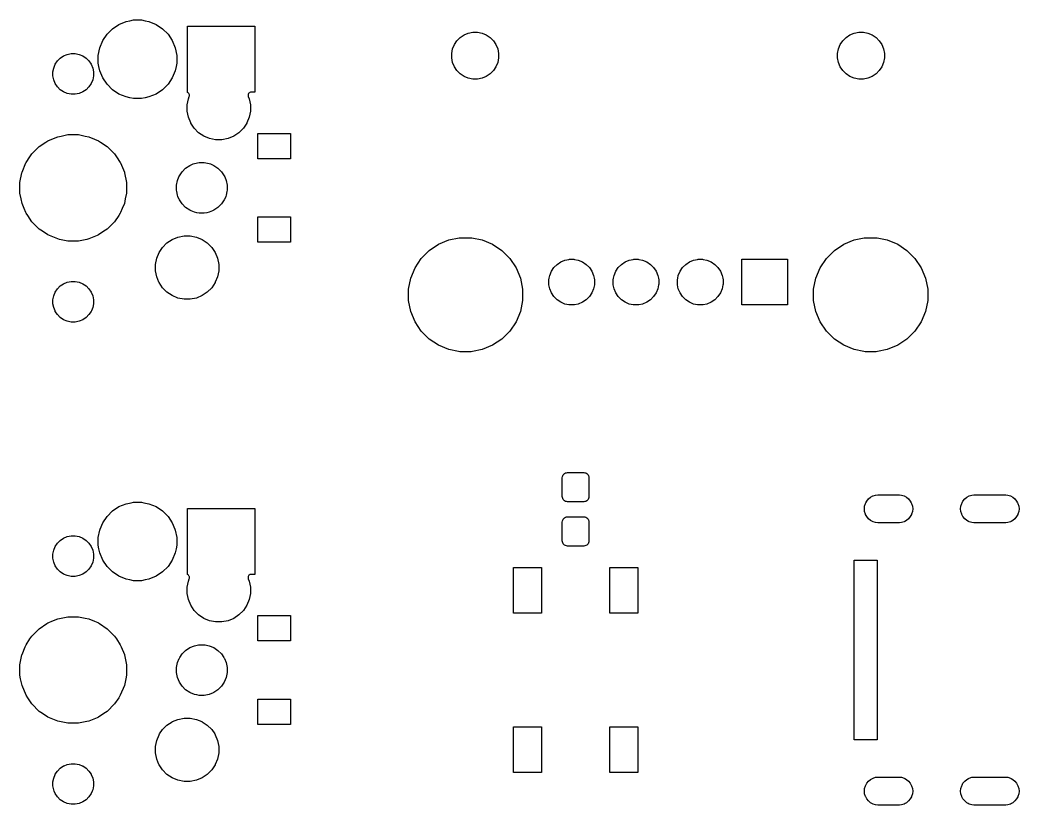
# Model space of a CAD drawing. Extents: x 52 to 337, y -159 to -34.
# Drawn here: x 297.94 to 337.39, y -92.64 to -61.63 of the extents above; entities that cross this region are included whole.
import ezdxf

# ---------------------------------------------------------------- set-up
doc = ezdxf.new("R2010")
doc.units = 0
doc.layers.add('BLACK', color=7, linetype='CONTINUOUS')

msp = doc.modelspace()

# ---------------------------------------------------------------- linework, layer by layer
at = {"layer": 'BLACK', "linetype": 'CONTINUOUS'}
for p, q in [((301.589, -61.9778), (301.843, -61.808)), ((301.843, -61.808), (302.125, -61.6911)), ((302.125, -61.6911), (302.275, -61.6613)), ((302.275, -61.6613), (302.425, -61.6315)), ((302.425, -61.6315), (302.73, -61.6315)), ((302.73, -61.6315), (302.88, -61.6613)), ((302.88, -61.6613), (303.03, -61.6911)), ((303.03, -61.6911), (303.312, -61.808)), ((303.312, -61.808), (303.566, -61.9778)), ((304.553, -64.4926), (304.553, -61.8815)), ((304.553, -61.8815), (307.205, -61.8815)), ((307.205, -61.8815), (307.205, -64.4835)), ((301.203, -62.4478), (301.373, -62.1938)), ((301.373, -62.1938), (301.589, -61.9778)), ((303.566, -61.9778), (303.782, -62.1938)), ((303.782, -62.1938), (303.952, -62.4478)), ((315.192, -62.4501), (315.321, -62.321)), ((315.321, -62.321), (315.473, -62.2195)), ((315.473, -62.2195), (315.642, -62.1496)), ((315.642, -62.1496), (315.821, -62.1139)), ((315.821, -62.1139), (316.004, -62.1139)), ((316.004, -62.1139), (316.183, -62.1496)), ((316.183, -62.1496), (316.352, -62.2195)), ((316.352, -62.2195), (316.504, -62.321)), ((316.504, -62.321), (316.633, -62.4501)), ((330.432, -62.4501), (330.561, -62.321)), ((330.561, -62.321), (330.713, -62.2195)), ((330.713, -62.2195), (330.882, -62.1496)), ((330.882, -62.1496), (331.061, -62.1139)), ((331.061, -62.1139), (331.244, -62.1139)), ((331.244, -62.1139), (331.423, -62.1496)), ((331.423, -62.1496), (331.592, -62.2195)), ((331.592, -62.2195), (331.744, -62.321)), ((331.744, -62.321), (331.873, -62.4501)), ((301.026, -63.0297), (301.086, -62.7301)), ((301.086, -62.7301), (301.203, -62.4478)), ((301.086, -62.7301), (301.086, -62.7301)), ((303.952, -62.4478), (304.069, -62.7301)), ((304.069, -62.7301), (304.069, -62.7301)), ((304.069, -62.7301), (304.128, -63.0297)), ((315.021, -62.7708), (315.091, -62.602)), ((315.091, -62.602), (315.192, -62.4501)), ((316.633, -62.4501), (316.734, -62.602)), ((316.734, -62.602), (316.804, -62.7708)), ((330.261, -62.7708), (330.331, -62.602)), ((330.331, -62.602), (330.432, -62.4501)), ((331.873, -62.4501), (331.974, -62.602)), ((331.974, -62.602), (332.044, -62.7708)), ((299.527, -63.1403), (299.658, -63.0527)), ((299.658, -63.0527), (299.804, -62.9923)), ((299.658, -63.0527), (299.658, -63.0527)), ((299.804, -62.9923), (299.959, -62.9615)), ((299.959, -62.9615), (300.116, -62.9615)), ((300.116, -62.9615), (300.271, -62.9923)), ((300.271, -62.9923), (300.417, -63.0527)), ((300.417, -63.0527), (300.417, -63.0527)), ((300.417, -63.0527), (300.548, -63.1403)), ((301.026, -63.3353), (301.026, -63.0297)), ((304.128, -63.0297), (304.128, -63.3353)), ((314.985, -62.9499), (315.021, -62.7708)), ((314.985, -63.1326), (314.985, -62.9499)), ((316.804, -62.7708), (316.84, -62.9499)), ((316.84, -62.9499), (316.84, -63.1326)), ((330.225, -62.9499), (330.261, -62.7708)), ((330.225, -63.1326), (330.225, -62.9499)), ((332.044, -62.7708), (332.08, -62.9499)), ((332.08, -62.9499), (332.08, -63.1326)), ((299.267, -63.5289), (299.328, -63.3831)), ((299.328, -63.3831), (299.415, -63.2519)), ((299.328, -63.3831), (299.328, -63.3831)), ((299.415, -63.2519), (299.527, -63.1403)), ((300.548, -63.1403), (300.66, -63.2519)), ((300.66, -63.2519), (300.747, -63.3831)), ((300.747, -63.3831), (300.747, -63.3831)), ((300.747, -63.3831), (300.808, -63.5289)), ((301.053, -63.469), (301.026, -63.3353)), ((301.086, -63.6349), (301.053, -63.469)), ((304.102, -63.469), (304.069, -63.6349)), ((304.128, -63.3353), (304.102, -63.469)), ((315.021, -63.3117), (314.985, -63.1326)), ((315.091, -63.4805), (315.021, -63.3117)), ((315.192, -63.6324), (315.091, -63.4805)), ((316.734, -63.4805), (316.633, -63.6324)), ((316.804, -63.3117), (316.734, -63.4805)), ((316.84, -63.1326), (316.804, -63.3117)), ((330.261, -63.3117), (330.225, -63.1326)), ((330.331, -63.4805), (330.261, -63.3117)), ((330.432, -63.6324), (330.331, -63.4805)), ((331.974, -63.4805), (331.873, -63.6324)), ((332.044, -63.3117), (331.974, -63.4805)), ((332.08, -63.1326), (332.044, -63.3117)), ((299.236, -63.6836), (299.267, -63.5289)), ((299.236, -63.8414), (299.236, -63.6836)), ((299.267, -63.9961), (299.236, -63.8414)), ((300.808, -63.5289), (300.839, -63.6836)), ((300.839, -63.8414), (300.808, -63.9961)), ((300.839, -63.6836), (300.839, -63.8414)), ((301.203, -63.9172), (301.086, -63.6349)), ((304.069, -63.6349), (303.952, -63.9172)), ((315.321, -63.7615), (315.192, -63.6324)), ((315.473, -63.863), (315.321, -63.7615)), ((315.642, -63.9329), (315.473, -63.863)), ((316.352, -63.863), (316.183, -63.9329)), ((316.504, -63.7615), (316.352, -63.863)), ((316.633, -63.6324), (316.504, -63.7615)), ((330.561, -63.7615), (330.432, -63.6324)), ((330.713, -63.863), (330.561, -63.7615)), ((330.882, -63.9329), (330.713, -63.863)), ((331.592, -63.863), (331.423, -63.9329)), ((331.744, -63.7615), (331.592, -63.863)), ((331.873, -63.6324), (331.744, -63.7615)), ((299.328, -64.1419), (299.267, -63.9961)), ((299.415, -64.2731), (299.328, -64.1419)), ((299.328, -64.1419), (299.328, -64.1419)), ((299.527, -64.3847), (299.415, -64.2731)), ((300.66, -64.2731), (300.548, -64.3847)), ((300.747, -64.1419), (300.66, -64.2731)), ((300.808, -63.9961), (300.747, -64.1419)), ((300.747, -64.1419), (300.747, -64.1419)), ((301.373, -64.1712), (301.203, -63.9172)), ((301.589, -64.3872), (301.373, -64.1712)), ((303.782, -64.1712), (303.566, -64.3872)), ((303.952, -63.9172), (303.782, -64.1712)), ((315.821, -63.9686), (315.642, -63.9329)), ((316.004, -63.9686), (315.821, -63.9686)), ((316.183, -63.9329), (316.004, -63.9686)), ((331.061, -63.9686), (330.882, -63.9329)), ((331.244, -63.9686), (331.061, -63.9686)), ((331.423, -63.9329), (331.244, -63.9686)), ((299.658, -64.4723), (299.527, -64.3847)), ((299.804, -64.5327), (299.658, -64.4723)), ((299.658, -64.4723), (299.658, -64.4723)), ((299.658, -64.4723), (299.658, -64.4723)), ((299.959, -64.5635), (299.804, -64.5327)), ((300.116, -64.5635), (299.959, -64.5635)), ((300.271, -64.5327), (300.116, -64.5635)), ((300.417, -64.4723), (300.271, -64.5327)), ((300.548, -64.3847), (300.417, -64.4723)), ((300.417, -64.4723), (300.417, -64.4723)), ((300.417, -64.4723), (300.417, -64.4723)), ((301.843, -64.557), (301.589, -64.3872)), ((302.125, -64.6739), (301.843, -64.557)), ((302.275, -64.7037), (302.125, -64.6739)), ((302.425, -64.7335), (302.275, -64.7037)), ((302.88, -64.7037), (302.73, -64.7335)), ((303.03, -64.6739), (302.88, -64.7037)), ((303.312, -64.557), (303.03, -64.6739)), ((303.566, -64.3872), (303.312, -64.557)), ((304.555, -64.493), (304.553, -64.4926)), ((304.576, -64.5046), (304.555, -64.493)), ((304.595, -64.5201), (304.576, -64.5046)), ((304.585, -64.7476), (304.622, -64.6563)), ((304.611, -64.5391), (304.595, -64.5201)), ((304.622, -64.5607), (304.611, -64.5391)), ((304.629, -64.5841), (304.622, -64.5607)), ((304.622, -64.6563), (304.629, -64.6329)), ((304.632, -64.6085), (304.629, -64.5841)), ((304.629, -64.6329), (304.632, -64.6085)), ((306.946, -64.5841), (306.943, -64.6085)), ((306.943, -64.6085), (306.946, -64.6329)), ((306.953, -64.5607), (306.946, -64.5841)), ((306.946, -64.6329), (306.953, -64.6563)), ((306.964, -64.5391), (306.953, -64.5607)), ((306.953, -64.6563), (306.99, -64.7476)), ((306.98, -64.5201), (306.964, -64.5391)), ((306.999, -64.5046), (306.98, -64.5201)), ((307.02, -64.493), (306.999, -64.5046)), ((307.044, -64.4859), (307.02, -64.493)), ((307.068, -64.4835), (307.044, -64.4859)), ((307.205, -64.4835), (307.068, -64.4835)), ((302.73, -64.7335), (302.425, -64.7335)), ((304.536, -64.9893), (304.585, -64.7476)), ((304.536, -65.2357), (304.536, -64.9893)), ((306.99, -64.7476), (307.038, -64.9893)), ((307.038, -64.9893), (307.038, -65.2357)), ((304.585, -65.4774), (304.536, -65.2357)), ((304.677, -65.7003), (304.585, -65.4774)), ((306.99, -65.4774), (306.898, -65.7003)), ((307.038, -65.2357), (306.99, -65.4774)), ((304.679, -65.7051), (304.677, -65.7003)), ((304.816, -65.91), (304.679, -65.7051)), ((306.896, -65.7051), (306.759, -65.91)), ((306.898, -65.7003), (306.896, -65.7051)), ((299.2, -66.3351), (299.425, -66.2422)), ((299.425, -66.2422), (299.56, -66.2153)), ((299.56, -66.2153), (299.831, -66.1615)), ((299.831, -66.1615), (300.244, -66.1615)), ((300.244, -66.1615), (300.515, -66.2153)), ((300.515, -66.2153), (300.65, -66.2422)), ((300.65, -66.2422), (300.875, -66.3351)), ((304.99, -66.0842), (304.816, -65.91)), ((305.195, -66.2211), (304.99, -66.0842)), ((305.423, -66.3154), (305.195, -66.2211)), ((305.195, -66.2211), (305.195, -66.2211)), ((305.195, -66.2211), (305.195, -66.2211)), ((306.38, -66.2211), (306.152, -66.3154)), ((306.585, -66.0842), (306.38, -66.2211)), ((306.38, -66.2211), (306.38, -66.2211)), ((306.38, -66.2211), (306.38, -66.2211)), ((306.759, -65.91), (306.585, -66.0842)), ((307.324, -67.1135), (307.324, -66.1115)), ((307.324, -66.1115), (308.626, -66.1115)), ((308.626, -66.1115), (308.626, -67.1135)), ((298.406, -66.9232), (298.698, -66.6305)), ((298.698, -66.6305), (298.958, -66.4572)), ((298.958, -66.4572), (299.042, -66.4006)), ((299.042, -66.4006), (299.2, -66.3351)), ((299.042, -66.4006), (299.042, -66.4006)), ((300.875, -66.3351), (301.033, -66.4006)), ((301.033, -66.4006), (301.033, -66.4006)), ((301.033, -66.4006), (301.117, -66.4572)), ((301.117, -66.4572), (301.377, -66.6305)), ((301.377, -66.6305), (301.669, -66.9232)), ((305.664, -66.3635), (305.423, -66.3154)), ((305.911, -66.3635), (305.664, -66.3635)), ((306.152, -66.3154), (305.911, -66.3635)), ((298.177, -67.2658), (298.331, -67.0346)), ((298.331, -67.0346), (298.406, -66.9232)), ((301.669, -66.9232), (301.744, -67.0346)), ((301.744, -67.0346), (301.898, -67.2658)), ((298.017, -67.6497), (298.173, -67.2735)), ((298.173, -67.2735), (298.176, -67.2673)), ((298.176, -67.2673), (298.177, -67.2658)), ((301.898, -67.2658), (301.899, -67.2673)), ((301.899, -67.2673), (301.902, -67.2735)), ((301.902, -67.2735), (302.058, -67.6497)), ((304.479, -67.485), (304.643, -67.3754)), ((304.643, -67.3754), (304.78, -67.3189)), ((304.643, -67.3754), (304.643, -67.3754)), ((304.78, -67.3189), (304.826, -67.3)), ((304.826, -67.3), (305.019, -67.2615)), ((305.019, -67.2615), (305.216, -67.2615)), ((305.216, -67.2615), (305.409, -67.3)), ((305.409, -67.3), (305.455, -67.3189)), ((305.455, -67.3189), (305.592, -67.3754)), ((305.592, -67.3754), (305.592, -67.3754)), ((305.592, -67.3754), (305.756, -67.485)), ((308.626, -67.1135), (307.324, -67.1135)), ((297.936, -68.0556), (298.013, -67.6717)), ((298.013, -67.6717), (298.017, -67.6497)), ((302.058, -67.6497), (302.062, -67.6717)), ((302.062, -67.6717), (302.138, -68.0556)), ((304.155, -67.9705), (304.213, -67.8297)), ((304.213, -67.8297), (304.23, -67.7884)), ((304.23, -67.7883), (304.34, -67.6244)), ((304.23, -67.7884), (304.23, -67.7883)), ((304.34, -67.6244), (304.479, -67.485)), ((305.756, -67.485), (305.895, -67.6244)), ((305.895, -67.6244), (306.005, -67.7883)), ((306.005, -67.7883), (306.005, -67.7884)), ((306.005, -67.7884), (306.022, -67.8297)), ((306.022, -67.8297), (306.08, -67.9705)), ((297.936, -68.4694), (297.936, -68.0556)), ((302.138, -68.0556), (302.138, -68.4694)), ((304.116, -68.1639), (304.155, -67.9705)), ((304.116, -68.3611), (304.116, -68.1639)), ((304.155, -67.9705), (304.155, -67.9705)), ((306.08, -67.9705), (306.08, -67.9705)), ((306.08, -67.9705), (306.118, -68.1639)), ((306.118, -68.1639), (306.118, -68.3611)), ((297.983, -68.701), (297.936, -68.4694)), ((302.138, -68.4694), (302.092, -68.701)), ((304.127, -68.4135), (304.116, -68.3611)), ((304.155, -68.5545), (304.127, -68.4135)), ((304.175, -68.6039), (304.155, -68.5545)), ((304.224, -68.7211), (304.175, -68.6039)), ((306.06, -68.6039), (306.011, -68.7211)), ((306.08, -68.5545), (306.06, -68.6039)), ((306.108, -68.4135), (306.08, -68.5545)), ((306.118, -68.3611), (306.108, -68.4135)), ((298.017, -68.8753), (297.983, -68.701)), ((298.101, -69.0781), (298.017, -68.8753)), ((302.058, -68.8753), (301.974, -69.0781)), ((302.092, -68.701), (302.058, -68.8753)), ((304.23, -68.7367), (304.224, -68.7211)), ((304.34, -68.9006), (304.23, -68.7367)), ((304.479, -69.04), (304.34, -68.9006)), ((304.643, -69.1496), (304.479, -69.04)), ((305.756, -69.04), (305.592, -69.1496)), ((305.895, -68.9006), (305.756, -69.04)), ((306.005, -68.7367), (305.895, -68.9006)), ((306.011, -68.7211), (306.005, -68.7367)), ((298.167, -69.2365), (298.101, -69.0781)), ((298.176, -69.2577), (298.167, -69.2365)), ((298.24, -69.3539), (298.176, -69.2577)), ((298.406, -69.6018), (298.24, -69.3539)), ((301.835, -69.3539), (301.669, -69.6018)), ((301.899, -69.2577), (301.835, -69.3539)), ((301.908, -69.2365), (301.899, -69.2577)), ((301.974, -69.0781), (301.908, -69.2365)), ((304.697, -69.1717), (304.643, -69.1496)), ((304.643, -69.1496), (304.643, -69.1496)), ((304.643, -69.1496), (304.643, -69.1496)), ((304.826, -69.225), (304.697, -69.1717)), ((304.922, -69.2443), (304.826, -69.225)), ((305.019, -69.2635), (304.922, -69.2443)), ((305.216, -69.2635), (305.019, -69.2635)), ((305.313, -69.2443), (305.216, -69.2635)), ((305.409, -69.225), (305.313, -69.2443)), ((305.538, -69.1717), (305.409, -69.225)), ((305.592, -69.1496), (305.538, -69.1717)), ((305.592, -69.1496), (305.592, -69.1496)), ((305.592, -69.1496), (305.592, -69.1496)), ((307.324, -70.4135), (307.324, -69.4115)), ((307.324, -69.4115), (308.626, -69.4115)), ((308.626, -69.4115), (308.626, -70.4135)), ((298.698, -69.8945), (298.406, -69.6018)), ((301.669, -69.6018), (301.377, -69.8945)), ((298.823, -69.9781), (298.698, -69.8945)), ((299.042, -70.1244), (298.823, -69.9781)), ((299.097, -70.1469), (299.042, -70.1244)), ((299.042, -70.1244), (299.042, -70.1244)), ((299.042, -70.1244), (299.042, -70.1244)), ((299.425, -70.2828), (299.097, -70.1469)), ((300.978, -70.1469), (300.65, -70.2828)), ((301.033, -70.1244), (300.978, -70.1469)), ((301.252, -69.9781), (301.033, -70.1244)), ((301.033, -70.1244), (301.033, -70.1244)), ((301.033, -70.1244), (301.033, -70.1244)), ((301.377, -69.8945), (301.252, -69.9781)), ((303.945, -70.3039), (304.173, -70.2096)), ((304.173, -70.2096), (304.414, -70.1615)), ((304.414, -70.1615), (304.661, -70.1615)), ((304.661, -70.1615), (304.902, -70.2096)), ((304.902, -70.2096), (305.13, -70.3039)), ((299.498, -70.2973), (299.425, -70.2828)), ((299.831, -70.3635), (299.498, -70.2973)), ((300.244, -70.3635), (299.831, -70.3635)), ((300.577, -70.2973), (300.244, -70.3635)), ((300.65, -70.2828), (300.577, -70.2973)), ((303.434, -70.8125), (303.566, -70.615)), ((303.566, -70.615), (303.74, -70.4408)), ((303.74, -70.4408), (303.945, -70.3039)), ((303.945, -70.3039), (303.945, -70.3039)), ((305.13, -70.3039), (305.13, -70.3039)), ((305.13, -70.3039), (305.335, -70.4408)), ((305.335, -70.4408), (305.509, -70.615)), ((305.509, -70.615), (305.641, -70.8125)), ((308.626, -70.4135), (307.324, -70.4135)), ((314.098, -70.7391), (314.466, -70.4927)), ((314.466, -70.4927), (314.876, -70.3231)), ((314.876, -70.3231), (315.28, -70.2428)), ((315.28, -70.2428), (315.311, -70.2365)), ((315.311, -70.2365), (315.754, -70.2365)), ((315.754, -70.2365), (315.785, -70.2428)), ((315.785, -70.2428), (316.189, -70.3231)), ((316.189, -70.3231), (316.599, -70.4927)), ((316.599, -70.4927), (316.967, -70.7391)), ((330.098, -70.7391), (330.466, -70.4927)), ((330.466, -70.4927), (330.876, -70.3231)), ((330.876, -70.3231), (331.28, -70.2428)), ((331.28, -70.2428), (331.311, -70.2365)), ((331.311, -70.2365), (331.754, -70.2365)), ((331.754, -70.2365), (331.785, -70.2428)), ((331.785, -70.2428), (332.189, -70.3231)), ((332.189, -70.3231), (332.599, -70.4927)), ((332.599, -70.4927), (332.967, -70.7391)), ((303.335, -71.0476), (303.429, -70.8199)), ((303.429, -70.8199), (303.434, -70.8125)), ((305.641, -70.8125), (305.646, -70.8199)), ((305.646, -70.8199), (305.74, -71.0476)), ((313.784, -71.0526), (314.098, -70.7391)), ((316.967, -70.7391), (317.281, -71.0526)), ((329.784, -71.0526), (330.098, -70.7391)), ((332.967, -70.7391), (333.281, -71.0526)), ((303.286, -71.2893), (303.335, -71.0476)), ((303.286, -71.5357), (303.286, -71.2893)), ((305.74, -71.0476), (305.788, -71.2893)), ((305.788, -71.2893), (305.788, -71.5357)), ((313.538, -71.4213), (313.784, -71.0526)), ((317.281, -71.0526), (317.527, -71.4213)), ((318.924, -71.5608), (319.023, -71.4132)), ((319.023, -71.4132), (319.148, -71.2877)), ((319.148, -71.2877), (319.296, -71.1891)), ((319.296, -71.1891), (319.46, -71.1212)), ((319.46, -71.1212), (319.609, -71.0915)), ((319.609, -71.0915), (319.634, -71.0865)), ((319.634, -71.0865), (319.811, -71.0865)), ((319.811, -71.0865), (319.836, -71.0915)), ((319.836, -71.0915), (319.985, -71.1212)), ((319.985, -71.1212), (320.149, -71.1891)), ((320.149, -71.1891), (320.297, -71.2877)), ((320.297, -71.2877), (320.422, -71.4132)), ((320.422, -71.4132), (320.521, -71.5608)), ((321.464, -71.5608), (321.563, -71.4132)), ((321.563, -71.4132), (321.688, -71.2877)), ((321.688, -71.2877), (321.836, -71.1891)), ((321.836, -71.1891), (322, -71.1212)), ((322, -71.1212), (322.149, -71.0915)), ((322.149, -71.0915), (322.174, -71.0865)), ((322.174, -71.0865), (322.351, -71.0865)), ((322.351, -71.0865), (322.376, -71.0915)), ((322.376, -71.0915), (322.525, -71.1212)), ((322.525, -71.1212), (322.689, -71.1891)), ((322.689, -71.1891), (322.837, -71.2877)), ((322.837, -71.2877), (322.962, -71.4132)), ((322.962, -71.4132), (323.061, -71.5608)), ((324.004, -71.5608), (324.103, -71.4132)), ((324.103, -71.4132), (324.228, -71.2877)), ((324.228, -71.2877), (324.376, -71.1891)), ((324.376, -71.1891), (324.54, -71.1212)), ((324.54, -71.1212), (324.689, -71.0915)), ((324.689, -71.0915), (324.714, -71.0865)), ((324.714, -71.0865), (324.891, -71.0865)), ((324.891, -71.0865), (324.916, -71.0915)), ((324.916, -71.0915), (325.065, -71.1212)), ((325.065, -71.1212), (325.229, -71.1891)), ((325.229, -71.1891), (325.377, -71.2877)), ((325.377, -71.2877), (325.502, -71.4132)), ((325.502, -71.4132), (325.601, -71.5608)), ((326.441, -72.8885), (326.441, -71.0865)), ((326.441, -71.0865), (328.243, -71.0865)), ((328.243, -71.0865), (328.243, -72.8885)), ((329.538, -71.4213), (329.784, -71.0526)), ((333.281, -71.0526), (333.527, -71.4213)), ((303.335, -71.7774), (303.286, -71.5357)), ((303.424, -71.9923), (303.335, -71.7774)), ((305.74, -71.7774), (305.651, -71.9923)), ((305.788, -71.5357), (305.74, -71.7774)), ((313.368, -71.831), (313.538, -71.4213)), ((317.527, -71.4213), (317.697, -71.831)), ((318.835, -71.831), (318.856, -71.7247)), ((318.856, -71.7247), (318.924, -71.5608)), ((320.521, -71.5608), (320.589, -71.7247)), ((320.589, -71.7247), (320.61, -71.831)), ((321.375, -71.831), (321.396, -71.7247)), ((321.396, -71.7247), (321.464, -71.5608)), ((323.061, -71.5608), (323.129, -71.7247)), ((323.129, -71.7247), (323.15, -71.831)), ((323.915, -71.831), (323.936, -71.7247)), ((323.936, -71.7247), (324.004, -71.5608)), ((325.601, -71.5608), (325.669, -71.7247)), ((325.669, -71.7247), (325.69, -71.831)), ((329.368, -71.831), (329.538, -71.4213)), ((333.527, -71.4213), (333.697, -71.831)), ((299.415, -72.2519), (299.527, -72.1403)), ((299.527, -72.1403), (299.658, -72.0527)), ((299.658, -72.0527), (299.804, -71.9923)), ((299.658, -72.0527), (299.658, -72.0527)), ((299.804, -71.9923), (299.959, -71.9615)), ((299.959, -71.9615), (300.116, -71.9615)), ((300.116, -71.9615), (300.271, -71.9923)), ((300.271, -71.9923), (300.417, -72.0527)), ((300.417, -72.0527), (300.417, -72.0527)), ((300.417, -72.0527), (300.548, -72.1403)), ((300.548, -72.1403), (300.66, -72.2519)), ((303.429, -72.0051), (303.424, -71.9923)), ((303.566, -72.21), (303.429, -72.0051)), ((305.646, -72.0051), (305.509, -72.21)), ((305.651, -71.9923), (305.646, -72.0051)), ((313.281, -72.2658), (313.368, -71.831)), ((317.697, -71.831), (317.784, -72.2658)), ((318.821, -71.8988), (318.835, -71.831)), ((318.821, -72.0763), (318.821, -71.8988)), ((318.826, -72.1011), (318.821, -72.0763)), ((318.856, -72.2504), (318.826, -72.1011)), ((320.619, -72.1011), (320.589, -72.2504)), ((320.61, -71.831), (320.623, -71.8988)), ((320.623, -72.0763), (320.619, -72.1011)), ((320.623, -71.8988), (320.623, -72.0763)), ((321.361, -71.8988), (321.375, -71.831)), ((321.361, -72.0763), (321.361, -71.8988)), ((321.366, -72.1011), (321.361, -72.0763)), ((321.396, -72.2504), (321.366, -72.1011)), ((323.159, -72.1011), (323.129, -72.2504)), ((323.15, -71.831), (323.163, -71.8988)), ((323.163, -72.0763), (323.159, -72.1011)), ((323.163, -71.8988), (323.163, -72.0763)), ((323.901, -71.8988), (323.915, -71.831)), ((323.901, -72.0763), (323.901, -71.8988)), ((323.906, -72.1011), (323.901, -72.0763)), ((323.936, -72.2504), (323.906, -72.1011)), ((325.699, -72.1011), (325.669, -72.2504)), ((325.69, -71.831), (325.703, -71.8988)), ((325.703, -72.0763), (325.699, -72.1011)), ((325.703, -71.8988), (325.703, -72.0763)), ((329.281, -72.2658), (329.368, -71.831)), ((333.697, -71.831), (333.784, -72.2658)), ((299.236, -72.6836), (299.267, -72.5289)), ((299.267, -72.5289), (299.328, -72.3831)), ((299.328, -72.3831), (299.415, -72.2519)), ((299.328, -72.3831), (299.328, -72.3831)), ((300.66, -72.2519), (300.747, -72.3831)), ((300.747, -72.3831), (300.747, -72.3831)), ((300.747, -72.3831), (300.808, -72.5289)), ((300.808, -72.5289), (300.839, -72.6836)), ((303.74, -72.3842), (303.566, -72.21)), ((303.945, -72.5211), (303.74, -72.3842)), ((304.173, -72.6154), (303.945, -72.5211)), ((303.945, -72.5211), (303.945, -72.5211)), ((303.945, -72.5211), (303.945, -72.5211)), ((305.13, -72.5211), (304.902, -72.6154)), ((305.335, -72.3842), (305.13, -72.5211)), ((305.13, -72.5211), (305.13, -72.5211)), ((305.13, -72.5211), (305.13, -72.5211)), ((305.509, -72.21), (305.335, -72.3842)), ((313.281, -72.7093), (313.281, -72.2658)), ((317.784, -72.2658), (317.784, -72.7093)), ((318.924, -72.4143), (318.856, -72.2504)), ((319.023, -72.5619), (318.924, -72.4143)), ((319.148, -72.6874), (319.023, -72.5619)), ((320.422, -72.5619), (320.297, -72.6874)), ((320.521, -72.4143), (320.422, -72.5619)), ((320.589, -72.2504), (320.521, -72.4143)), ((321.464, -72.4143), (321.396, -72.2504)), ((321.563, -72.5619), (321.464, -72.4143)), ((321.688, -72.6874), (321.563, -72.5619)), ((322.962, -72.5619), (322.837, -72.6874)), ((323.061, -72.4143), (322.962, -72.5619)), ((323.129, -72.2504), (323.061, -72.4143)), ((324.004, -72.4143), (323.936, -72.2504)), ((324.103, -72.5619), (324.004, -72.4143)), ((324.228, -72.6874), (324.103, -72.5619)), ((325.502, -72.5619), (325.377, -72.6874)), ((325.601, -72.4143), (325.502, -72.5619)), ((325.669, -72.2504), (325.601, -72.4143)), ((329.281, -72.7093), (329.281, -72.2658)), ((333.784, -72.2658), (333.784, -72.7093)), ((299.236, -72.8414), (299.236, -72.6836)), ((299.267, -72.9961), (299.236, -72.8414)), ((300.839, -72.8414), (300.808, -72.9961)), ((300.839, -72.6836), (300.839, -72.8414)), ((304.414, -72.6635), (304.173, -72.6154)), ((304.661, -72.6635), (304.414, -72.6635)), ((304.902, -72.6154), (304.661, -72.6635)), ((313.368, -73.1441), (313.281, -72.7093)), ((317.784, -72.7093), (317.697, -73.1441)), ((319.296, -72.786), (319.148, -72.6874)), ((319.46, -72.8539), (319.296, -72.786)), ((319.609, -72.8836), (319.46, -72.8539)), ((319.634, -72.8885), (319.609, -72.8836)), ((319.811, -72.8885), (319.634, -72.8885)), ((319.836, -72.8836), (319.811, -72.8885)), ((319.985, -72.8539), (319.836, -72.8836)), ((320.149, -72.786), (319.985, -72.8539)), ((320.297, -72.6874), (320.149, -72.786)), ((321.836, -72.786), (321.688, -72.6874)), ((322, -72.8539), (321.836, -72.786)), ((322.149, -72.8836), (322, -72.8539)), ((322.174, -72.8885), (322.149, -72.8836)), ((322.351, -72.8885), (322.174, -72.8885)), ((322.376, -72.8836), (322.351, -72.8885)), ((322.525, -72.8539), (322.376, -72.8836)), ((322.689, -72.786), (322.525, -72.8539)), ((322.837, -72.6874), (322.689, -72.786)), ((324.376, -72.786), (324.228, -72.6874)), ((324.54, -72.8539), (324.376, -72.786)), ((324.689, -72.8836), (324.54, -72.8539)), ((324.714, -72.8885), (324.689, -72.8836)), ((324.891, -72.8885), (324.714, -72.8885)), ((324.916, -72.8836), (324.891, -72.8885)), ((325.065, -72.8539), (324.916, -72.8836)), ((325.229, -72.786), (325.065, -72.8539)), ((325.377, -72.6874), (325.229, -72.786)), ((328.243, -72.8885), (326.441, -72.8885)), ((329.368, -73.1441), (329.281, -72.7093)), ((333.784, -72.7093), (333.697, -73.1441)), ((299.32, -73.1232), (299.267, -72.9961)), ((299.328, -73.1419), (299.32, -73.1232)), ((299.415, -73.2731), (299.328, -73.1419)), ((299.527, -73.3847), (299.415, -73.2731)), ((299.658, -73.4723), (299.527, -73.3847)), ((300.548, -73.3847), (300.417, -73.4723)), ((300.66, -73.2731), (300.548, -73.3847)), ((300.747, -73.1419), (300.66, -73.2731)), ((300.755, -73.1232), (300.747, -73.1419)), ((300.808, -72.9961), (300.755, -73.1232)), ((313.538, -73.5538), (313.368, -73.1441)), ((317.697, -73.1441), (317.527, -73.5538)), ((329.538, -73.5538), (329.368, -73.1441)), ((333.697, -73.1441), (333.527, -73.5538)), ((299.804, -73.5327), (299.658, -73.4723)), ((299.658, -73.4723), (299.658, -73.4723)), ((299.658, -73.4723), (299.658, -73.4723)), ((299.959, -73.5635), (299.804, -73.5327)), ((300.116, -73.5635), (299.959, -73.5635)), ((300.271, -73.5327), (300.116, -73.5635)), ((300.417, -73.4723), (300.271, -73.5327)), ((300.417, -73.4723), (300.417, -73.4723)), ((300.417, -73.4723), (300.417, -73.4723)), ((313.784, -73.9225), (313.538, -73.5538)), ((317.527, -73.5538), (317.281, -73.9225)), ((329.784, -73.9225), (329.538, -73.5538)), ((333.527, -73.5538), (333.281, -73.9225)), ((314.098, -74.236), (313.784, -73.9225)), ((317.281, -73.9225), (316.967, -74.236)), ((330.098, -74.236), (329.784, -73.9225)), ((333.281, -73.9225), (332.967, -74.236)), ((314.466, -74.4824), (314.098, -74.236)), ((314.876, -74.652), (314.466, -74.4824)), ((316.599, -74.4824), (316.189, -74.652)), ((316.967, -74.236), (316.599, -74.4824)), ((330.466, -74.4824), (330.098, -74.236)), ((330.876, -74.652), (330.466, -74.4824)), ((332.599, -74.4824), (332.189, -74.652)), ((332.967, -74.236), (332.599, -74.4824)), ((315.257, -74.7278), (314.876, -74.652)), ((315.311, -74.7385), (315.257, -74.7278)), ((315.754, -74.7385), (315.311, -74.7385)), ((315.808, -74.7278), (315.754, -74.7385)), ((316.189, -74.652), (315.808, -74.7278)), ((331.257, -74.7278), (330.876, -74.652)), ((331.311, -74.7385), (331.257, -74.7278)), ((331.754, -74.7385), (331.311, -74.7385)), ((331.808, -74.7278), (331.754, -74.7385)), ((332.189, -74.652), (331.808, -74.7278)), ((319.355, -79.7181), (319.36, -79.673)), ((319.36, -79.673), (319.371, -79.6355)), ((319.371, -79.6355), (319.39, -79.6009)), ((319.39, -79.6009), (319.414, -79.5707)), ((319.414, -79.5707), (319.445, -79.5458)), ((319.445, -79.5458), (319.479, -79.5273)), ((319.479, -79.5273), (319.517, -79.5159)), ((319.517, -79.5159), (319.562, -79.5115)), ((319.562, -79.5115), (320.201, -79.5115)), ((320.201, -79.5115), (320.246, -79.5159)), ((320.246, -79.5159), (320.283, -79.5273)), ((320.283, -79.5273), (320.318, -79.5458)), ((320.318, -79.5458), (320.348, -79.5707)), ((320.348, -79.5707), (320.373, -79.6009)), ((320.373, -79.6009), (320.391, -79.6355)), ((320.391, -79.6355), (320.403, -79.673)), ((320.403, -79.673), (320.407, -79.7181)), ((319.355, -80.4569), (319.355, -79.7181)), ((320.407, -79.7181), (320.407, -80.4569)), ((319.36, -80.502), (319.355, -80.4569)), ((320.407, -80.4569), (320.403, -80.502)), ((331.446, -80.5522), (331.53, -80.4834)), ((331.53, -80.4834), (331.619, -80.4357)), ((331.619, -80.4357), (331.626, -80.4322)), ((331.626, -80.4322), (331.729, -80.4007)), ((331.729, -80.4007), (331.81, -80.3927)), ((331.81, -80.3927), (332.665, -80.3927)), ((332.665, -80.3927), (332.746, -80.4007)), ((332.746, -80.4007), (332.849, -80.4322)), ((332.849, -80.4322), (332.856, -80.4357)), ((332.856, -80.4357), (332.945, -80.4834)), ((332.945, -80.4834), (333.029, -80.5522)), ((335.246, -80.5522), (335.33, -80.4834)), ((335.33, -80.4834), (335.419, -80.4357)), ((335.419, -80.4357), (335.426, -80.4322)), ((335.426, -80.4322), (335.529, -80.4007)), ((335.529, -80.4007), (335.61, -80.3927)), ((335.61, -80.3927), (336.865, -80.3927)), ((336.865, -80.3927), (336.946, -80.4007)), ((336.946, -80.4007), (337.049, -80.4322)), ((337.049, -80.4322), (337.056, -80.4357)), ((337.056, -80.4357), (337.145, -80.4834)), ((337.145, -80.4834), (337.229, -80.5522)), ((301.589, -81.0278), (301.843, -80.858)), ((301.843, -80.858), (302.125, -80.7411)), ((302.125, -80.7411), (302.33, -80.7004)), ((302.33, -80.7004), (302.425, -80.6815)), ((302.425, -80.6815), (302.73, -80.6815)), ((302.73, -80.6815), (302.825, -80.7004)), ((302.825, -80.7004), (303.03, -80.7411)), ((303.03, -80.7411), (303.312, -80.858)), ((303.312, -80.858), (303.566, -81.0278)), ((319.371, -80.5395), (319.36, -80.502)), ((319.39, -80.5741), (319.371, -80.5395)), ((319.414, -80.6043), (319.39, -80.5741)), ((319.445, -80.6292), (319.414, -80.6043)), ((319.479, -80.6477), (319.445, -80.6292)), ((319.517, -80.6591), (319.479, -80.6477)), ((319.562, -80.6635), (319.517, -80.6591)), ((320.201, -80.6635), (319.562, -80.6635)), ((320.246, -80.6591), (320.201, -80.6635)), ((320.283, -80.6477), (320.246, -80.6591)), ((320.318, -80.6292), (320.283, -80.6477)), ((320.348, -80.6043), (320.318, -80.6292)), ((320.373, -80.5741), (320.348, -80.6043)), ((320.391, -80.5395), (320.373, -80.5741)), ((320.403, -80.502), (320.391, -80.5395)), ((331.284, -80.9437), (331.294, -80.8357)), ((331.294, -80.8357), (331.326, -80.7319)), ((331.326, -80.7319), (331.341, -80.7047)), ((331.341, -80.7047), (331.377, -80.6362)), ((331.377, -80.6362), (331.446, -80.5522)), ((333.029, -80.5522), (333.098, -80.6362)), ((333.098, -80.6362), (333.134, -80.7047)), ((333.134, -80.7047), (333.149, -80.7319)), ((333.149, -80.7319), (333.181, -80.8357)), ((333.181, -80.8357), (333.191, -80.9437)), ((335.084, -80.9437), (335.094, -80.8357)), ((335.094, -80.8357), (335.126, -80.7319)), ((335.126, -80.7319), (335.141, -80.7047)), ((335.141, -80.7047), (335.177, -80.6362)), ((335.177, -80.6362), (335.246, -80.5522)), ((337.229, -80.5522), (337.298, -80.6362)), ((337.298, -80.6362), (337.334, -80.7047)), ((337.334, -80.7047), (337.349, -80.7319)), ((337.349, -80.7319), (337.381, -80.8357)), ((337.381, -80.8357), (337.391, -80.9437)), ((301.203, -81.4978), (301.373, -81.2438)), ((301.373, -81.2438), (301.589, -81.0278)), ((303.566, -81.0278), (303.782, -81.2438)), ((303.782, -81.2438), (303.952, -81.4978)), ((304.553, -83.5426), (304.553, -80.9315)), ((304.553, -80.9315), (307.205, -80.9315)), ((307.205, -80.9315), (307.205, -83.5335)), ((319.445, -81.2958), (319.479, -81.2773)), ((319.479, -81.2773), (319.517, -81.2659)), ((319.517, -81.2659), (319.562, -81.2615)), ((319.562, -81.2615), (320.201, -81.2615)), ((320.201, -81.2615), (320.246, -81.2659)), ((320.246, -81.2659), (320.283, -81.2773)), ((320.283, -81.2773), (320.318, -81.2958)), ((331.294, -81.0518), (331.284, -80.9437)), ((331.326, -81.1556), (331.294, -81.0518)), ((331.334, -81.1697), (331.326, -81.1556)), ((331.377, -81.2514), (331.334, -81.1697)), ((331.446, -81.3353), (331.377, -81.2514)), ((333.098, -81.2514), (333.029, -81.3353)), ((333.141, -81.1697), (333.098, -81.2514)), ((333.149, -81.1556), (333.141, -81.1697)), ((333.181, -81.0518), (333.149, -81.1556)), ((333.191, -80.9437), (333.181, -81.0518)), ((335.094, -81.0518), (335.084, -80.9437)), ((335.126, -81.1556), (335.094, -81.0518)), ((335.134, -81.1697), (335.126, -81.1556)), ((335.177, -81.2514), (335.134, -81.1697)), ((335.246, -81.3353), (335.177, -81.2514)), ((337.298, -81.2514), (337.229, -81.3353)), ((337.341, -81.1697), (337.298, -81.2514)), ((337.349, -81.1556), (337.341, -81.1697)), ((337.381, -81.0518), (337.349, -81.1556)), ((337.391, -80.9437), (337.381, -81.0518)), ((301.098, -81.7503), (301.203, -81.4978)), ((303.952, -81.4978), (304.057, -81.7503)), ((319.355, -81.4681), (319.36, -81.423)), ((319.355, -82.2069), (319.355, -81.4681)), ((319.36, -81.423), (319.371, -81.3855)), ((319.371, -81.3855), (319.39, -81.3509)), ((319.39, -81.3509), (319.414, -81.3207)), ((319.414, -81.3207), (319.445, -81.2958)), ((320.318, -81.2958), (320.348, -81.3207)), ((320.348, -81.3207), (320.373, -81.3509)), ((320.373, -81.3509), (320.391, -81.3855)), ((320.391, -81.3855), (320.403, -81.423)), ((320.403, -81.423), (320.407, -81.4681)), ((320.407, -81.4681), (320.407, -82.2069)), ((331.53, -81.4041), (331.446, -81.3353)), ((331.598, -81.4407), (331.53, -81.4041)), ((331.626, -81.4553), (331.598, -81.4407)), ((331.729, -81.4868), (331.626, -81.4553)), ((331.81, -81.4947), (331.729, -81.4868)), ((332.665, -81.4947), (331.81, -81.4947)), ((332.746, -81.4868), (332.665, -81.4947)), ((332.849, -81.4553), (332.746, -81.4868)), ((332.877, -81.4407), (332.849, -81.4553)), ((332.945, -81.4041), (332.877, -81.4407)), ((333.029, -81.3353), (332.945, -81.4041)), ((335.33, -81.4041), (335.246, -81.3353)), ((335.398, -81.4407), (335.33, -81.4041)), ((335.426, -81.4553), (335.398, -81.4407)), ((335.529, -81.4868), (335.426, -81.4553)), ((335.61, -81.4947), (335.529, -81.4868)), ((336.865, -81.4947), (335.61, -81.4947)), ((336.946, -81.4868), (336.865, -81.4947)), ((337.049, -81.4553), (336.946, -81.4868)), ((337.077, -81.4407), (337.049, -81.4553)), ((337.145, -81.4041), (337.077, -81.4407)), ((337.229, -81.3353), (337.145, -81.4041)), ((299.658, -82.1027), (299.804, -82.0423)), ((299.804, -82.0423), (299.959, -82.0115)), ((299.959, -82.0115), (300.116, -82.0115)), ((300.116, -82.0115), (300.271, -82.0423)), ((300.271, -82.0423), (300.417, -82.1027)), ((301.026, -82.0797), (301.086, -81.7801)), ((301.086, -81.7801), (301.098, -81.7503)), ((304.057, -81.7503), (304.069, -81.7801)), ((304.069, -81.7801), (304.128, -82.0797)), ((299.267, -82.5789), (299.328, -82.4331)), ((299.328, -82.4331), (299.415, -82.3019)), ((299.328, -82.4331), (299.328, -82.4331)), ((299.415, -82.3019), (299.527, -82.1903)), ((299.527, -82.1903), (299.658, -82.1027)), ((299.658, -82.1027), (299.658, -82.1027)), ((300.417, -82.1027), (300.417, -82.1027)), ((300.417, -82.1027), (300.548, -82.1903)), ((300.548, -82.1903), (300.66, -82.3019)), ((300.66, -82.3019), (300.747, -82.4331)), ((300.747, -82.4331), (300.747, -82.4331)), ((300.747, -82.4331), (300.808, -82.5789)), ((301.026, -82.3853), (301.026, -82.0797)), ((301.053, -82.519), (301.026, -82.3853)), ((304.128, -82.3853), (304.102, -82.519)), ((304.128, -82.0797), (304.128, -82.3853)), ((319.36, -82.252), (319.355, -82.2069)), ((319.371, -82.2895), (319.36, -82.252)), ((319.39, -82.3241), (319.371, -82.2895)), ((319.414, -82.3543), (319.39, -82.3241)), ((319.445, -82.3792), (319.414, -82.3543)), ((319.479, -82.3977), (319.445, -82.3792)), ((319.517, -82.4091), (319.479, -82.3977)), ((319.562, -82.4135), (319.517, -82.4091)), ((320.201, -82.4135), (319.562, -82.4135)), ((320.246, -82.4091), (320.201, -82.4135)), ((320.283, -82.3977), (320.246, -82.4091)), ((320.318, -82.3792), (320.283, -82.3977)), ((320.348, -82.3543), (320.318, -82.3792)), ((320.373, -82.3241), (320.348, -82.3543)), ((320.391, -82.2895), (320.373, -82.3241)), ((320.403, -82.252), (320.391, -82.2895)), ((320.407, -82.2069), (320.403, -82.252)), ((299.236, -82.7336), (299.267, -82.5789)), ((299.236, -82.8914), (299.236, -82.7336)), ((300.808, -82.5789), (300.838, -82.7336)), ((300.838, -82.7336), (300.838, -82.8914)), ((301.086, -82.6849), (301.053, -82.519)), ((301.203, -82.9672), (301.086, -82.6849)), ((304.069, -82.6849), (303.952, -82.9672)), ((304.102, -82.519), (304.069, -82.6849)), ((299.267, -83.0461), (299.236, -82.8914)), ((299.328, -83.1919), (299.267, -83.0461)), ((299.415, -83.3231), (299.328, -83.1919)), ((299.328, -83.1919), (299.328, -83.1919)), ((300.747, -83.1919), (300.66, -83.3231)), ((300.808, -83.0461), (300.747, -83.1919)), ((300.747, -83.1919), (300.747, -83.1919)), ((300.838, -82.8914), (300.808, -83.0461)), ((301.373, -83.2212), (301.203, -82.9672)), ((301.589, -83.4372), (301.373, -83.2212)), ((303.782, -83.2212), (303.566, -83.4372)), ((303.952, -82.9672), (303.782, -83.2212)), ((330.887, -90.0697), (330.887, -82.9677)), ((330.887, -82.9677), (331.788, -82.9677)), ((331.788, -82.9677), (331.788, -90.0697)), ((299.527, -83.4347), (299.415, -83.3231)), ((299.658, -83.5223), (299.527, -83.4347)), ((299.804, -83.5827), (299.658, -83.5223)), ((299.658, -83.5223), (299.658, -83.5223)), ((299.658, -83.5223), (299.658, -83.5223)), ((299.959, -83.6135), (299.804, -83.5827)), ((300.116, -83.6135), (299.959, -83.6135)), ((300.271, -83.5827), (300.116, -83.6135)), ((300.417, -83.5223), (300.271, -83.5827)), ((300.548, -83.4347), (300.417, -83.5223)), ((300.417, -83.5223), (300.417, -83.5223)), ((300.417, -83.5223), (300.417, -83.5223)), ((300.66, -83.3231), (300.548, -83.4347)), ((301.843, -83.607), (301.589, -83.4372)), ((302.125, -83.7239), (301.843, -83.607)), ((303.312, -83.607), (303.03, -83.7239)), ((303.566, -83.4372), (303.312, -83.607)), ((304.555, -83.543), (304.553, -83.5426)), ((304.576, -83.5546), (304.555, -83.543)), ((304.595, -83.5701), (304.576, -83.5546)), ((304.611, -83.5891), (304.595, -83.5701)), ((304.622, -83.6107), (304.611, -83.5891)), ((304.629, -83.6341), (304.622, -83.6107)), ((304.632, -83.6585), (304.629, -83.6341)), ((306.946, -83.6341), (306.943, -83.6585)), ((306.953, -83.6107), (306.946, -83.6341)), ((306.964, -83.5891), (306.953, -83.6107)), ((306.98, -83.5701), (306.964, -83.5891)), ((306.999, -83.5546), (306.98, -83.5701)), ((307.02, -83.543), (306.999, -83.5546)), ((307.044, -83.5359), (307.02, -83.543)), ((307.068, -83.5335), (307.044, -83.5359)), ((307.205, -83.5335), (307.068, -83.5335)), ((317.43, -85.0635), (317.43, -83.2615)), ((317.43, -83.2615), (318.532, -83.2615)), ((318.532, -83.2615), (318.532, -85.0635)), ((321.23, -85.0635), (321.23, -83.2615)), ((321.23, -83.2615), (322.332, -83.2615)), ((322.332, -83.2615), (322.332, -85.0635)), ((302.275, -83.7537), (302.125, -83.7239)), ((302.425, -83.7835), (302.275, -83.7537)), ((302.73, -83.7835), (302.425, -83.7835)), ((302.88, -83.7537), (302.73, -83.7835)), ((303.03, -83.7239), (302.88, -83.7537)), ((304.536, -84.0393), (304.585, -83.7976)), ((304.585, -83.7976), (304.622, -83.7063)), ((304.622, -83.7063), (304.629, -83.6829)), ((304.629, -83.6829), (304.632, -83.6585)), ((306.943, -83.6585), (306.946, -83.6829)), ((306.946, -83.6829), (306.953, -83.7063)), ((306.953, -83.7063), (306.99, -83.7976)), ((306.99, -83.7976), (307.038, -84.0393)), ((304.536, -84.2857), (304.536, -84.0393)), ((304.585, -84.5274), (304.536, -84.2857)), ((307.038, -84.2857), (306.99, -84.5274)), ((307.038, -84.0393), (307.038, -84.2857)), ((304.677, -84.7503), (304.585, -84.5274)), ((304.679, -84.7551), (304.677, -84.7503)), ((304.816, -84.96), (304.679, -84.7551)), ((306.896, -84.7551), (306.759, -84.96)), ((306.898, -84.7503), (306.896, -84.7551)), ((306.99, -84.5274), (306.898, -84.7503)), ((299.56, -85.2653), (299.831, -85.2115)), ((299.831, -85.2115), (300.244, -85.2115)), ((300.244, -85.2115), (300.515, -85.2653)), ((304.99, -85.1342), (304.816, -84.96)), ((305.195, -85.2711), (304.99, -85.1342)), ((306.585, -85.1342), (306.38, -85.2711)), ((306.759, -84.96), (306.585, -85.1342)), ((307.324, -86.1635), (307.324, -85.1615)), ((307.324, -85.1615), (308.626, -85.1615)), ((308.626, -85.1615), (308.626, -86.1635)), ((318.532, -85.0635), (317.43, -85.0635)), ((322.332, -85.0635), (321.23, -85.0635)), ((298.698, -85.6805), (299.003, -85.4768)), ((299.003, -85.4768), (299.042, -85.4506)), ((299.042, -85.4506), (299.07, -85.439)), ((299.07, -85.439), (299.2, -85.3851)), ((299.2, -85.3851), (299.425, -85.2922)), ((299.425, -85.2922), (299.56, -85.2653)), ((300.515, -85.2653), (300.65, -85.2922)), ((300.65, -85.2922), (300.875, -85.3851)), ((300.875, -85.3851), (301.005, -85.439)), ((301.005, -85.439), (301.033, -85.4506)), ((301.033, -85.4506), (301.072, -85.4768)), ((301.072, -85.4768), (301.377, -85.6805)), ((305.423, -85.3654), (305.195, -85.2711)), ((305.195, -85.2711), (305.195, -85.2711)), ((305.195, -85.2711), (305.195, -85.2711)), ((305.664, -85.4135), (305.423, -85.3654)), ((305.911, -85.4135), (305.664, -85.4135)), ((306.152, -85.3654), (305.911, -85.4135)), ((306.38, -85.2711), (306.152, -85.3654)), ((306.38, -85.2711), (306.38, -85.2711)), ((306.38, -85.2711), (306.38, -85.2711)), ((298.331, -86.0846), (298.406, -85.9732)), ((298.406, -85.9732), (298.698, -85.6805)), ((301.377, -85.6805), (301.669, -85.9732)), ((301.669, -85.9732), (301.744, -86.0846)), ((298.017, -86.6997), (298.143, -86.3969)), ((298.143, -86.3969), (298.176, -86.3173)), ((298.176, -86.3173), (298.177, -86.3158)), ((298.177, -86.3158), (298.331, -86.0846)), ((301.744, -86.0846), (301.898, -86.3158)), ((301.898, -86.3158), (301.899, -86.3173)), ((301.899, -86.3173), (301.932, -86.3969)), ((301.932, -86.3969), (302.058, -86.6997)), ((304.643, -86.4254), (304.826, -86.35)), ((304.826, -86.35), (304.99, -86.3173)), ((304.99, -86.3173), (305.019, -86.3115)), ((305.019, -86.3115), (305.216, -86.3115)), ((305.216, -86.3115), (305.245, -86.3173)), ((305.245, -86.3173), (305.409, -86.35)), ((305.409, -86.35), (305.592, -86.4254)), ((308.626, -86.1635), (307.324, -86.1635)), ((297.936, -87.1056), (298.014, -86.7179)), ((298.014, -86.7179), (298.017, -86.6997)), ((302.058, -86.6997), (302.061, -86.7179)), ((302.061, -86.7179), (302.138, -87.1056)), ((304.248, -86.8124), (304.34, -86.6744)), ((304.34, -86.6744), (304.479, -86.535)), ((304.479, -86.535), (304.643, -86.4254)), ((305.592, -86.4254), (305.756, -86.535)), ((305.756, -86.535), (305.895, -86.6744)), ((305.895, -86.6744), (305.987, -86.8124)), ((297.936, -87.5194), (297.936, -87.1056)), ((302.138, -87.1056), (302.138, -87.5194)), ((304.116, -87.2139), (304.155, -87.0205)), ((304.155, -87.0205), (304.222, -86.8586)), ((304.222, -86.8586), (304.23, -86.8384)), ((304.23, -86.8384), (304.248, -86.8124)), ((305.987, -86.8124), (306.005, -86.8384)), ((306.005, -86.8384), (306.013, -86.8586)), ((306.013, -86.8586), (306.08, -87.0205)), ((306.08, -87.0205), (306.118, -87.2139)), ((297.963, -87.6539), (297.936, -87.5194)), ((302.138, -87.5194), (302.112, -87.6539)), ((304.116, -87.4111), (304.116, -87.2139)), ((304.155, -87.6045), (304.116, -87.4111)), ((306.118, -87.4111), (306.08, -87.6045)), ((306.118, -87.2139), (306.118, -87.4111)), ((298.017, -87.9253), (297.963, -87.6539)), ((298.176, -88.3077), (298.017, -87.9253)), ((302.058, -87.9253), (301.899, -88.3077)), ((302.112, -87.6539), (302.058, -87.9253)), ((304.23, -87.7867), (304.155, -87.6045)), ((304.34, -87.9506), (304.23, -87.7867)), ((304.479, -88.09), (304.34, -87.9506)), ((305.895, -87.9506), (305.756, -88.09)), ((306.005, -87.7867), (305.895, -87.9506)), ((306.08, -87.6045), (306.005, -87.7867)), ((298.24, -88.4039), (298.176, -88.3077)), ((301.899, -88.3077), (301.835, -88.4039)), ((304.643, -88.1996), (304.479, -88.09)), ((304.671, -88.211), (304.643, -88.1996)), ((304.643, -88.1996), (304.643, -88.1996)), ((304.643, -88.1996), (304.643, -88.1996)), ((304.826, -88.275), (304.671, -88.211)), ((304.922, -88.2943), (304.826, -88.275)), ((305.019, -88.3135), (304.922, -88.2943)), ((305.216, -88.3135), (305.019, -88.3135)), ((305.409, -88.275), (305.216, -88.3135)), ((305.564, -88.211), (305.409, -88.275)), ((305.592, -88.1996), (305.564, -88.211)), ((305.756, -88.09), (305.592, -88.1996)), ((305.592, -88.1996), (305.592, -88.1996)), ((305.592, -88.1996), (305.592, -88.1996)), ((298.406, -88.6518), (298.24, -88.4039)), ((298.698, -88.9445), (298.406, -88.6518)), ((301.669, -88.6518), (301.377, -88.9445)), ((301.835, -88.4039), (301.669, -88.6518)), ((307.324, -89.4635), (307.324, -88.4615)), ((307.324, -88.4615), (308.626, -88.4615)), ((308.626, -88.4615), (308.626, -89.4635)), ((298.823, -89.0281), (298.698, -88.9445)), ((299.042, -89.1744), (298.823, -89.0281)), ((301.252, -89.0281), (301.033, -89.1744)), ((301.377, -88.9445), (301.252, -89.0281)), ((299.097, -89.1969), (299.042, -89.1744)), ((299.042, -89.1744), (299.042, -89.1744)), ((299.042, -89.1744), (299.042, -89.1744)), ((299.425, -89.3328), (299.097, -89.1969)), ((299.498, -89.3473), (299.425, -89.3328)), ((299.831, -89.4135), (299.498, -89.3473)), ((300.244, -89.4135), (299.831, -89.4135)), ((300.577, -89.3473), (300.244, -89.4135)), ((300.65, -89.3328), (300.577, -89.3473)), ((300.978, -89.1969), (300.65, -89.3328)), ((301.033, -89.1744), (300.978, -89.1969)), ((301.033, -89.1744), (301.033, -89.1744)), ((301.033, -89.1744), (301.033, -89.1744)), ((303.566, -89.665), (303.74, -89.4908)), ((303.74, -89.4908), (303.945, -89.3539)), ((303.945, -89.3539), (303.961, -89.3473)), ((303.961, -89.3473), (304.173, -89.2596)), ((304.173, -89.2596), (304.414, -89.2115)), ((304.414, -89.2115), (304.661, -89.2115)), ((304.661, -89.2115), (304.902, -89.2596)), ((304.902, -89.2596), (305.114, -89.3473)), ((305.114, -89.3473), (305.13, -89.3539)), ((305.13, -89.3539), (305.335, -89.4908)), ((305.335, -89.4908), (305.509, -89.665)), ((308.626, -89.4635), (307.324, -89.4635)), ((317.43, -91.3635), (317.43, -89.5615)), ((317.43, -89.5615), (318.532, -89.5615)), ((318.532, -89.5615), (318.532, -91.3635)), ((321.23, -91.3635), (321.23, -89.5615)), ((321.23, -89.5615), (322.332, -89.5615)), ((322.332, -89.5615), (322.332, -91.3635)), ((303.335, -90.0976), (303.429, -89.8699)), ((303.429, -89.8699), (303.45, -89.8385)), ((303.45, -89.8385), (303.566, -89.665)), ((305.509, -89.665), (305.625, -89.8385)), ((305.625, -89.8385), (305.646, -89.8699)), ((305.646, -89.8699), (305.74, -90.0976)), ((303.286, -90.3393), (303.335, -90.0976)), ((303.286, -90.5857), (303.286, -90.3393)), ((305.74, -90.0976), (305.788, -90.3393)), ((305.788, -90.3393), (305.788, -90.5857)), ((331.788, -90.0697), (330.887, -90.0697)), ((303.335, -90.8274), (303.286, -90.5857)), ((305.788, -90.5857), (305.74, -90.8274)), ((299.527, -91.1903), (299.658, -91.1027)), ((299.658, -91.1027), (299.68, -91.0936)), ((299.68, -91.0936), (299.804, -91.0423)), ((299.804, -91.0423), (299.959, -91.0115)), ((299.959, -91.0115), (300.116, -91.0115)), ((300.116, -91.0115), (300.271, -91.0423)), ((300.271, -91.0423), (300.395, -91.0936)), ((300.395, -91.0936), (300.417, -91.1027)), ((300.417, -91.1027), (300.548, -91.1903)), ((303.424, -91.0423), (303.335, -90.8274)), ((303.429, -91.0551), (303.424, -91.0423)), ((303.566, -91.26), (303.429, -91.0551)), ((305.646, -91.0551), (305.509, -91.26)), ((305.651, -91.0423), (305.646, -91.0551)), ((305.74, -90.8274), (305.651, -91.0423)), ((299.267, -91.5789), (299.328, -91.4331)), ((299.328, -91.4331), (299.329, -91.4311)), ((299.329, -91.4311), (299.415, -91.3019)), ((299.415, -91.3019), (299.527, -91.1903)), ((300.548, -91.1903), (300.66, -91.3019)), ((300.66, -91.3019), (300.746, -91.4311)), ((300.746, -91.4311), (300.747, -91.4331)), ((300.747, -91.4331), (300.808, -91.5789)), ((303.74, -91.4342), (303.566, -91.26)), ((303.945, -91.5711), (303.74, -91.4342)), ((305.335, -91.4342), (305.13, -91.5711)), ((305.509, -91.26), (305.335, -91.4342)), ((318.532, -91.3635), (317.43, -91.3635)), ((322.332, -91.3635), (321.23, -91.3635)), ((299.236, -91.7336), (299.267, -91.5789)), ((299.236, -91.8914), (299.236, -91.7336)), ((299.267, -92.0461), (299.236, -91.8914)), ((300.808, -91.5789), (300.838, -91.7336)), ((300.838, -91.8914), (300.808, -92.0461)), ((300.838, -91.7336), (300.838, -91.8914)), ((304.173, -91.6654), (303.945, -91.5711)), ((303.945, -91.5711), (303.945, -91.5711)), ((303.945, -91.5711), (303.945, -91.5711)), ((304.414, -91.7135), (304.173, -91.6654)), ((304.661, -91.7135), (304.414, -91.7135)), ((304.902, -91.6654), (304.661, -91.7135)), ((305.13, -91.5711), (304.902, -91.6654)), ((305.13, -91.5711), (305.13, -91.5711)), ((305.13, -91.5711), (305.13, -91.5711)), ((331.294, -91.9857), (331.326, -91.8819)), ((331.326, -91.8819), (331.341, -91.8547)), ((331.341, -91.8547), (331.377, -91.7861)), ((331.377, -91.7861), (331.446, -91.7022)), ((331.446, -91.7022), (331.53, -91.6334)), ((331.53, -91.6334), (331.598, -91.5968)), ((331.598, -91.5968), (331.626, -91.5822)), ((331.626, -91.5822), (331.729, -91.5507)), ((331.729, -91.5507), (331.81, -91.5427)), ((331.81, -91.5427), (332.665, -91.5427)), ((332.665, -91.5427), (332.746, -91.5507)), ((332.746, -91.5507), (332.849, -91.5822)), ((332.849, -91.5822), (332.877, -91.5968)), ((332.877, -91.5968), (332.945, -91.6334)), ((332.945, -91.6334), (333.029, -91.7022)), ((333.029, -91.7022), (333.098, -91.7861)), ((333.098, -91.7861), (333.134, -91.8547)), ((333.134, -91.8547), (333.149, -91.8819)), ((333.149, -91.8819), (333.181, -91.9857)), ((335.094, -91.9857), (335.126, -91.8819)), ((335.126, -91.8819), (335.141, -91.8547)), ((335.141, -91.8547), (335.177, -91.7861)), ((335.177, -91.7861), (335.246, -91.7022)), ((335.246, -91.7022), (335.33, -91.6334)), ((335.33, -91.6334), (335.398, -91.5968)), ((335.398, -91.5968), (335.426, -91.5822)), ((335.426, -91.5822), (335.529, -91.5507)), ((335.529, -91.5507), (335.61, -91.5427)), ((335.61, -91.5427), (336.865, -91.5427)), ((336.865, -91.5427), (336.946, -91.5507)), ((336.946, -91.5507), (337.049, -91.5822)), ((337.049, -91.5822), (337.077, -91.5968)), ((337.077, -91.5968), (337.145, -91.6334)), ((337.145, -91.6334), (337.229, -91.7022)), ((337.229, -91.7022), (337.298, -91.7861)), ((337.298, -91.7861), (337.334, -91.8547)), ((337.334, -91.8547), (337.349, -91.8819)), ((337.349, -91.8819), (337.381, -91.9857)), ((299.287, -92.0938), (299.267, -92.0461)), ((299.328, -92.1919), (299.287, -92.0938)), ((299.415, -92.3231), (299.328, -92.1919)), ((299.527, -92.4347), (299.415, -92.3231)), ((300.66, -92.3231), (300.548, -92.4347)), ((300.747, -92.1919), (300.66, -92.3231)), ((300.788, -92.0938), (300.747, -92.1919)), ((300.808, -92.0461), (300.788, -92.0938)), ((331.284, -92.0938), (331.294, -91.9857)), ((331.294, -92.2018), (331.284, -92.0938)), ((331.326, -92.3056), (331.294, -92.2018)), ((331.335, -92.3231), (331.326, -92.3056)), ((331.377, -92.4013), (331.335, -92.3231)), ((333.14, -92.3231), (333.098, -92.4013)), ((333.149, -92.3056), (333.14, -92.3231)), ((333.181, -92.2018), (333.149, -92.3056)), ((333.181, -91.9857), (333.191, -92.0938)), ((333.191, -92.0938), (333.181, -92.2018)), ((335.084, -92.0938), (335.094, -91.9857)), ((335.094, -92.2018), (335.084, -92.0938)), ((335.126, -92.3056), (335.094, -92.2018)), ((335.135, -92.3231), (335.126, -92.3056)), ((335.177, -92.4013), (335.135, -92.3231)), ((337.34, -92.3231), (337.298, -92.4013)), ((337.349, -92.3056), (337.34, -92.3231)), ((337.381, -92.2018), (337.349, -92.3056)), ((337.381, -91.9857), (337.391, -92.0938)), ((337.391, -92.0938), (337.381, -92.2018)), ((299.658, -92.5223), (299.527, -92.4347)), ((299.804, -92.5827), (299.658, -92.5223)), ((299.658, -92.5223), (299.658, -92.5223)), ((299.658, -92.5223), (299.658, -92.5223)), ((299.959, -92.6135), (299.804, -92.5827)), ((300.116, -92.6135), (299.959, -92.6135)), ((300.271, -92.5827), (300.116, -92.6135)), ((300.417, -92.5223), (300.271, -92.5827)), ((300.548, -92.4347), (300.417, -92.5223)), ((300.417, -92.5223), (300.417, -92.5223)), ((300.417, -92.5223), (300.417, -92.5223)), ((331.446, -92.4853), (331.377, -92.4013)), ((331.53, -92.5541), (331.446, -92.4853)), ((331.583, -92.5827), (331.53, -92.5541)), ((331.626, -92.6053), (331.583, -92.5827)), ((331.729, -92.6368), (331.626, -92.6053)), ((331.81, -92.6448), (331.729, -92.6368)), ((332.665, -92.6448), (331.81, -92.6448)), ((332.746, -92.6368), (332.665, -92.6448)), ((332.849, -92.6053), (332.746, -92.6368)), ((332.892, -92.5827), (332.849, -92.6053)), ((332.945, -92.5541), (332.892, -92.5827)), ((333.029, -92.4853), (332.945, -92.5541)), ((333.098, -92.4013), (333.029, -92.4853)), ((335.246, -92.4853), (335.177, -92.4013)), ((335.33, -92.5541), (335.246, -92.4853)), ((335.383, -92.5827), (335.33, -92.5541)), ((335.426, -92.6053), (335.383, -92.5827)), ((335.529, -92.6368), (335.426, -92.6053)), ((335.61, -92.6448), (335.529, -92.6368)), ((336.865, -92.6448), (335.61, -92.6448)), ((336.946, -92.6368), (336.865, -92.6448)), ((337.049, -92.6053), (336.946, -92.6368)), ((337.092, -92.5827), (337.049, -92.6053)), ((337.145, -92.5541), (337.092, -92.5827)), ((337.229, -92.4853), (337.145, -92.5541)), ((337.298, -92.4013), (337.229, -92.4853))]:
    msp.add_line(p, q, dxfattribs=at)

doc.saveas('drawing.dxf')
